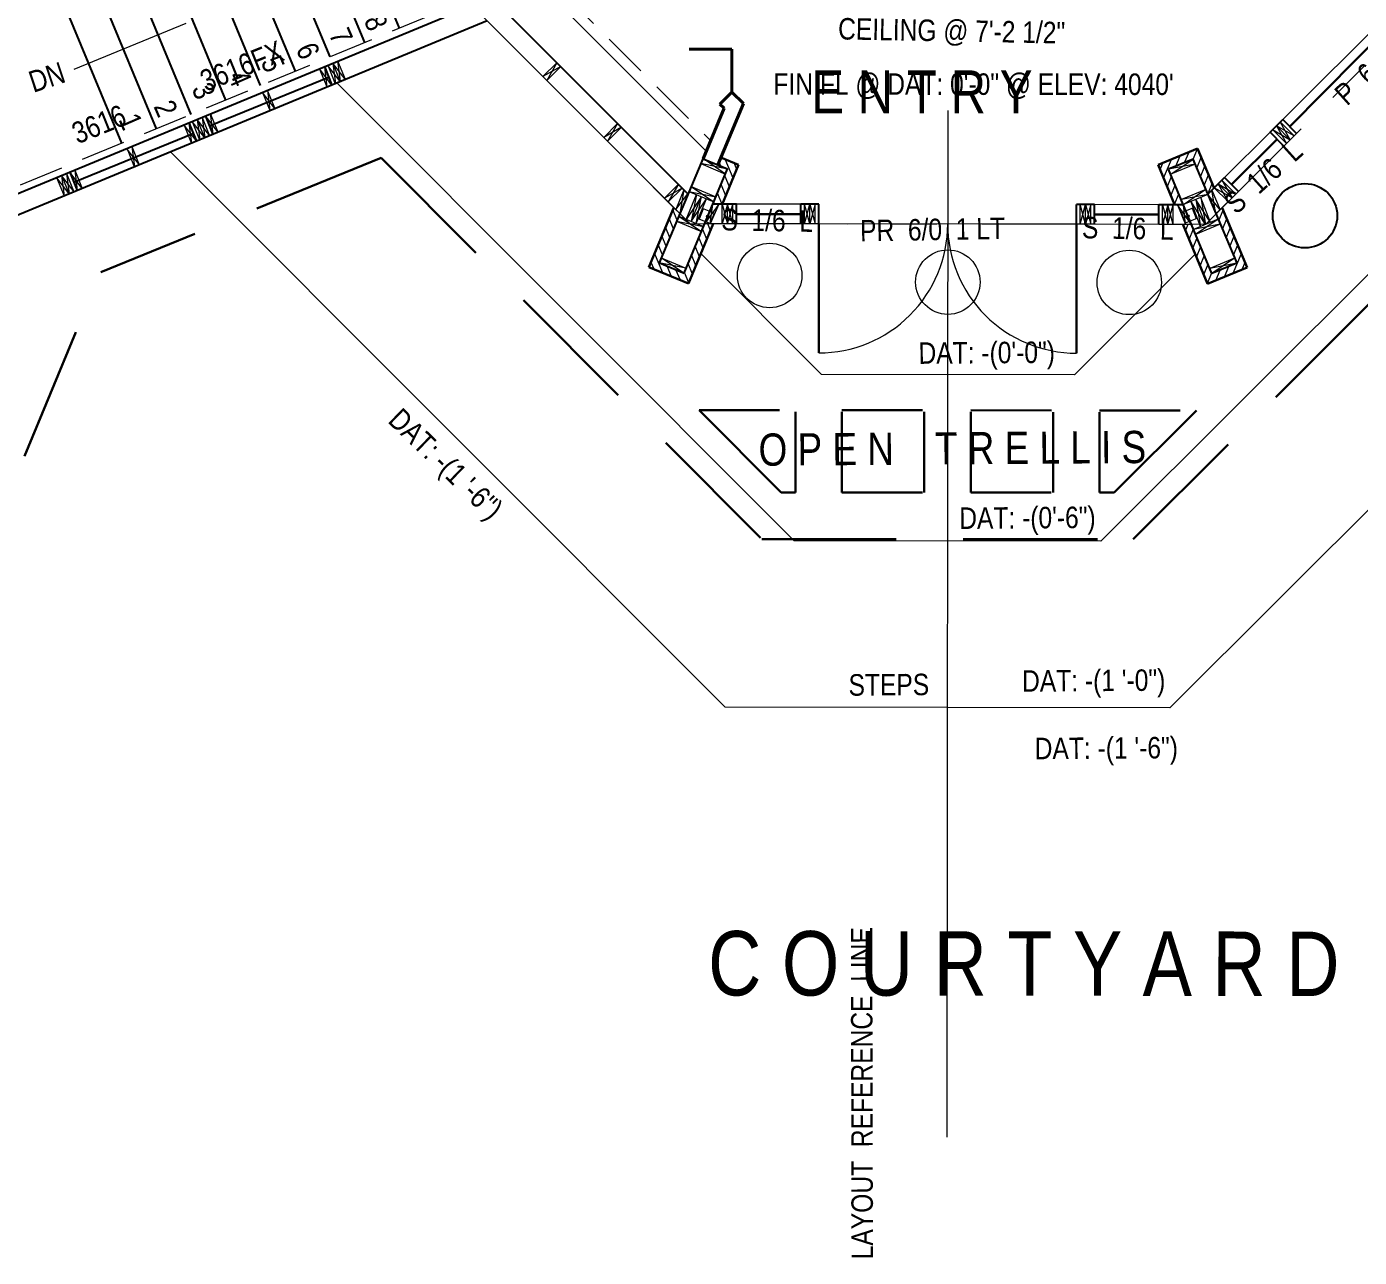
# Model space of a CAD drawing. Header units: inches. Extents: x 279 to 11006, y 233 to 7807.
# Drawn here: x 2591.1 to 2963.4, y 1567.7 to 1911.4 of the extents above; entities that cross this region are included whole.
import ezdxf

# ---------------------------------------------------------------- set-up
doc = ezdxf.new("R2010")
doc.units = ezdxf.units.IN
doc.header["$MEASUREMENT"] = 0
doc.linetypes.add('CENTER', pattern=[2, 1.25, -0.25, 0.25, -0.25])
doc.linetypes.add('HIDDEN', pattern=[0.375, 0.25, -0.125])
for name, color, linetype, lineweight in [('CONCRETE', 7, 'Continuous', 20), ('DOORS', 7, 'Continuous', 30), ('FOUNDATION', 7, 'HIDDEN', 20), ('GRID', 1, 'CENTER', 20), ('INT WALLS', 7, 'Continuous', 40), ('LAYOUT', 6, 'Continuous', 9), ('MASONRY', 16, 'HIDDEN', 30), ('MILLWORK', 7, 'Continuous', 20), ('ROOFLINE', 7, 'HIDDEN', 30), ('WALL FRAMING', 7, 'Continuous', 30), ('WINDOWS', 5, 'Continuous', 30)]:
    doc.layers.add(name, color=color, linetype=linetype, lineweight=lineweight)
for name, color, linetype in [('STAIRS', 7, 'Continuous'), ('TEXT', 250, 'Continuous'), ('WALLS', 5, 'Continuous')]:
    doc.layers.add(name, color=color, linetype=linetype)
doc.styles.add('ARCHENTLTD', font='technical.ttf', dxfattribs={"height": 0.1875})
doc.dimstyles.new('ARCHENTLTD', dxfattribs={"dimscale": 0.05, "dimtxt": 0.1875, "dimasz": 3, "dimexe": 9, "dimexo": 1, "dimgap": 2.5, "dimtad": 0, "dimdec": 1, "dimzin": 1, "dimdsep": 46, "dimlunit": 4, "dimtxsty": 'ARCHENTLTD', "dimblk": 'ARCHTICK', "dimcen": 6, "dimclrd": 256, "dimclre": 256, "dimclrt": 256, "dimaunit": 1, "dimadec": 0, "dimazin": 0, "dimtfac": 1, "dimtdec": 1, "dimtofl": 0, "dimtmove": 1, "dimatfit": 3, "dimldrblk": 'ARCHTICK', "dimfxl": 1, "dimfrac": 2, "dimtolj": 1, "dimtzin": 0, "dimlwd": 9, "dimlwe": 9, "dimarcsym": 0})
pattern_1 = [(67.5, (16217.1669, -1626.6912), (1.73227412, -0.71753144), [])]

# ---------------------------------------------------------------- blocks, each defined once
blk = doc.blocks.new('_ArchTick')
at = {"color": 0, "linetype": 'ByBlock', "const_width": 0.15}
blk.add_lwpolyline([(-0.5, -0.5), (0.5, 0.5)], dxfattribs=at)

msp = doc.modelspace()

# ---------------------------------------------------------------- hatches: boundary and pattern name
at = {"layer": 'MASONRY', "lineweight": 9, "ltscale": 75}
h = msp.add_hatch(dxfattribs=at)
h.set_pattern_fill('ANSI31', color=256, scale=15, angle=67.5, style=0)
h.set_pattern_definition(pattern_1)
h.paths.add_polyline_path([(2917.02, 1874.42), (2913.6, 1873), (2912.74, 1875.08), (2918.22, 1877.36), (2922.88, 1866.31), (2921.16, 1864.59)])
h.paths.add_polyline_path([(2907.22, 1872.78), (2912.74, 1875.08), (2913.6, 1873), (2910.16, 1871.57), (2914.27, 1861.71), (2911.83, 1861.71)])
h = msp.add_hatch(dxfattribs=at)
h.set_pattern_fill('ANSI31', color=256, scale=15, angle=67.5, style=0)
h.set_pattern_definition([(112.488545, (-10520.8182, -1623.9405), (-1.73241754, -0.7171851), [])])
h.paths.add_polyline_path([(2773.63, 1859.16), (2771.91, 1860.88), (2764.91, 1844.25), (2775.98, 1839.63), (2782.93, 1856.3), (2780.49, 1856.3), (2774.77, 1842.58), (2767.86, 1845.46)])
h = msp.add_hatch(dxfattribs=at)
h.set_pattern_fill('ANSI31', color=256, scale=15, angle=67.5, style=0)
h.set_pattern_definition(pattern_1)
h.paths.add_polyline_path([(2923.41, 1859.07), (2925.13, 1860.79), (2932.14, 1844.15), (2921.06, 1839.54), (2914.12, 1856.21), (2916.56, 1856.21), (2922.27, 1842.48), (2929.19, 1845.36)])
at = {"layer": 'WALL FRAMING', "lineweight": 9, "ltscale": 150}
for points in [[(2781.02, 1858.41, 1), (2781.64, 1858.4, 1)], [(2915.22, 1858.54, 1), (2915.85, 1858.54, 1)]]:
    msp.add_hatch(color=256, dxfattribs=at).paths.add_polyline_path(points)

# ---------------------------------------------------------------- linework, layer by layer
at = {"layer": 'CONCRETE', "ltscale": 75}
for p, q in [((2891.23, 1767.7), (3059.97, 1936.06)), ((2910.54, 1721.18), (3106.57, 1916.77)), ((2677.76, 1895.68), (2805.51, 1767.79)), ((2631.26, 1876.43), (2786.21, 1721.31)), ((2779.64, 1847.89), (2813.21, 1814.28)), ((2883.84, 1814.21), (2917.59, 1847.88))]:
    msp.add_line(p, q, dxfattribs=at)
at = {"layer": 'DOORS', "ltscale": 50}
for p, q in [((2812.4, 1820.29), (2812.43, 1856.29)), ((2884.43, 1856.21), (2884.4, 1820.21))]:
    msp.add_line(p, q, dxfattribs=at)
at = {"layer": 'DOORS', "lineweight": 20, "ltscale": 75}
for p, q in [((2884.43, 1856.21), (2812.43, 1856.29)), ((2883.84, 1814.21), (2813.21, 1814.28)), ((2891.23, 1767.7), (2805.51, 1767.79)), ((2910.54, 1721.18), (2786.21, 1721.31))]:
    msp.add_line(p, q, dxfattribs=at)
at = {"layer": 'DOORS', "color": 7, "linetype": 'Continuous', "lineweight": 20, "ltscale": 7.5}
msp.add_circle((2798.68, 1841.89), 9, dxfattribs=at)
at = {"layer": 'DOORS', "lineweight": 9, "ltscale": 75}
for centre, start, end in [((2812.43, 1856.29), 269.938, 359.9497), ((2884.43, 1856.21), 179.9263, 269.938)]:
    msp.add_arc(centre, 36, start, end, dxfattribs=at)
at = {"layer": 'FOUNDATION', "linetype": 'HIDDEN', "lineweight": 20, "ltscale": 50}
msp.add_line((2722.05, 1922.09), (2581.49, 1863.91), dxfattribs=at)
at = {"layer": 'FOUNDATION', "color": 4, "ltscale": 75}
for p, q in [((2719.76, 1913.06), (2773.57, 1859.19)), ((2942.38, 1878.06), (2945.92, 1881.6)), ((2923.39, 1859.12), (2929.64, 1865.35))]:
    msp.add_line(p, q, dxfattribs=at)
at = {"layer": 'FOUNDATION', "color": 4, "ltscale": 50}
for p, q in [((2789.43, 1856.31), (2780.5, 1856.32)), ((2812.43, 1856.29), (2807.43, 1856.29)), ((2889.43, 1856.2), (2884.43, 1856.21)), ((2916.57, 1856.17), (2907.43, 1856.18))]:
    msp.add_line(p, q, dxfattribs=at)
at = {"layer": 'GRID', "linetype": 'Continuous', "ltscale": 50}
msp.add_line((2679.25, 1953.62), (2776.43, 1856.32), dxfattribs=at)
at = {"layer": 'GRID', "ltscale": 50}
for p, q in [((3017.95, 1953.46), (2920.44, 1856.17)), ((2715.55, 1917.27), (2564.84, 1854.89)), ((2920.43, 1856.17), (2776.43, 1856.32))]:
    msp.add_line(p, q, dxfattribs=at)
at = {"layer": 'INT WALLS', "ltscale": 50}
for p, q in [((2788.16, 1905.08), (2776.18, 1905.08)), ((2788.16, 1893.08), (2788.16, 1905.08)), ((2788.16, 1893.09), (2791.35, 1889.9)), ((2784.8, 1889.73), (2785.93, 1888.6))]:
    msp.add_line(p, q, dxfattribs=at)
at = {"layer": 'INT WALLS', "linetype": 'Continuous', "lineweight": 20, "ltscale": 150}
for p, q in [((2739.24, 1901.33), (2735.34, 1897.44)), ((2740.3, 1900.27), (2736.41, 1896.38)), ((2756.2, 1884.36), (2752.31, 1880.47)), ((2757.27, 1883.3), (2753.37, 1879.41)), ((2773.17, 1867.39), (2769.28, 1863.5)), ((2774.24, 1866.33), (2770.34, 1862.44))]:
    msp.add_line(p, q, dxfattribs=at)
at = {"layer": 'INT WALLS', "lineweight": 9, "ltscale": 150}
for p, q in [((2740.3, 1900.27), (2735.34, 1897.44)), ((2739.24, 1901.33), (2736.41, 1896.38)), ((2756.2, 1884.36), (2753.37, 1879.41)), ((2757.27, 1883.3), (2752.31, 1880.47)), ((2774.24, 1866.33), (2769.28, 1863.5)), ((2773.17, 1867.39), (2770.34, 1862.44))]:
    msp.add_line(p, q, dxfattribs=at)
at = {"layer": 'INT WALLS', "linetype": 'Continuous', "ltscale": 150}
msp.add_line((2788.16, 1893.09), (2784.8, 1889.73), dxfattribs=at)
at = {"layer": 'INT WALLS', "ltscale": 150}
for p, q in [((2780.06, 1874.52), (2785.93, 1888.6)), ((2784.22, 1872.79), (2791.35, 1889.9))]:
    msp.add_line(p, q, dxfattribs=at)
at = {"layer": 'LAYOUT', "color": 6, "linetype": 'CENTER', "lineweight": 5, "ltscale": 250}
msp.add_line((2849.34, 2887.98), (2848.21, 1601.22), dxfattribs=at)
at = {"layer": 'MASONRY', "linetype": 'Continuous', "lineweight": 30, "ltscale": 1.5}
for p, q in [((2918.22, 1877.36), (2907.22, 1872.78)), ((2918.22, 1877.36), (2922.88, 1866.31)), ((2785.08, 1874.85), (2790.01, 1872.79)), ((2771.91, 1860.88), (2764.91, 1844.25)), ((2925.13, 1860.79), (2932.14, 1844.15)), ((2775.98, 1839.63), (2782.93, 1856.3)), ((2921.06, 1839.54), (2914.12, 1856.21)), ((2764.91, 1844.25), (2775.98, 1839.63)), ((2932.14, 1844.15), (2921.06, 1839.54))]:
    msp.add_line(p, q, dxfattribs=at)
at = {"layer": 'MASONRY', "lineweight": 9, "ltscale": 75}
for p, q in [((2785.05, 1872.42), (2784.56, 1873.61)), ((2788.47, 1869.08), (2786.28, 1874.35)), ((2789.48, 1871.52), (2788.74, 1873.33)), ((2787.45, 1866.63), (2786.23, 1869.57)), ((2786.43, 1864.19), (2785.22, 1867.13)), ((2783.39, 1861.73), (2783.18, 1862.24)), ((2785.41, 1861.75), (2784.2, 1864.68))]:
    msp.add_line(p, q, dxfattribs=at)
at = {"layer": 'MASONRY', "linetype": 'Continuous', "ltscale": 1.5}
for p, q in [((2785.4, 1861.73), (2790.01, 1872.79)), ((2911.83, 1861.71), (2907.22, 1872.78))]:
    msp.add_line(p, q, dxfattribs=at)
at = {"layer": 'MILLWORK', "ltscale": 75}
msp.add_line((2737.64, 1919.93), (2780.93, 1876.59), dxfattribs=at)
at = {"layer": 'MILLWORK', "linetype": 'HIDDEN', "ltscale": 50}
msp.add_line((2740.63, 1921.17), (2782.17, 1879.59), dxfattribs=at)
at = {"layer": 'ROOFLINE', "linetype": 'HIDDEN', "ltscale": 150}
for p, q in [((2900.26, 1768.23), (3029.18, 1896.86)), ((2690.13, 1874.8), (2611.79, 1842.8)), ((2690.12, 1874.8), (2796.54, 1768.27)), ((2690.13, 1874.8), (2796.54, 1768.28)), ((2590.5, 1791.46), (2611.79, 1842.8)), ((2778.95, 1804.29), (2801.89, 1781.31)), ((2894.92, 1781.27), (2917.92, 1804.22)), ((2796.54, 1768.28), (2900.26, 1768.23))]:
    msp.add_line(p, q, dxfattribs=at)
at = {"layer": 'ROOFLINE', "ltscale": 90}
for p, q in [((2778.95, 1804.29), (2805.88, 1804.27)), ((2805.87, 1781.31), (2805.88, 1804.27)), ((2818.87, 1781.31), (2818.88, 1804.27)), ((2818.88, 1804.27), (2841.89, 1804.26)), ((2841.87, 1781.3), (2841.89, 1804.26)), ((2854.87, 1781.29), (2854.89, 1804.25)), ((2854.89, 1804.25), (2877.88, 1804.24)), ((2877.87, 1781.28), (2877.88, 1804.24)), ((2890.87, 1781.27), (2890.88, 1804.23)), ((2890.88, 1804.23), (2917.92, 1804.22)), ((2801.89, 1781.31), (2805.87, 1781.31)), ((2818.87, 1781.31), (2841.87, 1781.3)), ((2854.87, 1781.29), (2877.87, 1781.28)), ((2890.87, 1781.27), (2894.92, 1781.27))]:
    msp.add_line(p, q, dxfattribs=at)
at = {"layer": 'STAIRS', "ltscale": 50}
for p, q in [((2695.27, 1911), (2677.86, 1953.05)), ((2685.56, 1906.98), (2668.15, 1949.05)), ((2675.86, 1902.97), (2658.45, 1945.03)), ((2666.16, 1898.95), (2648.75, 1941.01)), ((2656.46, 1894.94), (2639.05, 1936.99)), ((2646.76, 1890.92), (2629.35, 1932.97)), ((2637.05, 1886.91), (2619.65, 1928.95)), ((2627.35, 1882.89), (2609.95, 1924.93)), ((2617.65, 1878.87), (2600.25, 1920.91))]:
    msp.add_line(p, q, dxfattribs=at)
at = {"layer": 'WALL FRAMING', "lineweight": 9, "ltscale": 150}
for p, q in [((2676.39, 1895.1), (2672.9, 1899.61)), ((2674.28, 1900.18), (2675, 1894.53)), ((2678.72, 1896.08), (2675.23, 1900.59)), ((2680.06, 1896.75), (2676.57, 1901.27)), ((2676.62, 1901.16), (2677.33, 1895.5)), ((2677.96, 1901.84), (2678.68, 1896.18)), ((2660.45, 1888.54), (2656.96, 1893.06)), ((2658.34, 1893.63), (2659.06, 1887.97)), ((2636.41, 1884.55), (2637.13, 1878.89)), ((2640.85, 1880.36), (2637.36, 1884.87)), ((2638.75, 1885.45), (2639.46, 1879.79)), ((2642.24, 1880.93), (2638.75, 1885.44)), ((2640.14, 1886.01), (2640.85, 1880.35)), ((2644.48, 1882.04), (2641, 1886.56)), ((2642.38, 1887.13), (2643.1, 1881.47)), ((2944.15, 1879.83), (2941.33, 1884.78)), ((2638.51, 1879.47), (2635.03, 1883.98)), ((2939.2, 1882.66), (2944.15, 1879.83)), ((2945.21, 1880.89), (2940.26, 1883.72)), ((2940.26, 1883.72), (2943.09, 1878.77)), ((2622.57, 1872.81), (2619.08, 1877.32)), ((2620.47, 1877.9), (2621.19, 1872.24)), ((2786.95, 1871.63), (2779.47, 1873.19)), ((2786.37, 1870.25), (2780.06, 1874.57)), ((2917.6, 1873.04), (2910.16, 1871.57)), ((2910.74, 1870.19), (2917.02, 1874.42)), ((2604.34, 1865.27), (2600.86, 1869.79)), ((2600.86, 1869.79), (2601.57, 1864.13)), ((2602.24, 1870.36), (2602.96, 1864.7)), ((2606.62, 1866.24), (2603.13, 1870.75)), ((2604.52, 1871.32), (2605.23, 1865.66)), ((2602.96, 1864.7), (2599.47, 1869.21)), ((2774.7, 1865.87), (2773.57, 1859.2)), ((2776.73, 1866.76), (2783.07, 1862.5)), ((2914.3, 1861.74), (2920.58, 1865.98)), ((2923.39, 1859.12), (2922.23, 1865.73)), ((2927.87, 1863.58), (2922.92, 1866.42)), ((2926.81, 1862.53), (2923.98, 1867.48)), ((2923.98, 1867.48), (2928.93, 1864.64)), ((2925.04, 1868.54), (2927.87, 1863.58)), ((2772.47, 1860.31), (2775.86, 1864.7)), ((2779.61, 1863.94), (2775.34, 1857.59)), ((2776.14, 1865.38), (2783.65, 1863.88)), ((2778.22, 1864.52), (2776.72, 1857.02)), ((2776.72, 1857.02), (2780.99, 1863.36)), ((2778.11, 1856.44), (2779.61, 1863.94)), ((2921.1, 1864.57), (2913.73, 1863.12)), ((2920.44, 1856.17), (2916.33, 1862.63)), ((2921.83, 1856.71), (2917.73, 1863.17)), ((2917.73, 1863.17), (2919.04, 1855.63)), ((2919.13, 1863.71), (2920.44, 1856.17)), ((2924.54, 1860.26), (2921.1, 1864.57)), ((2773.26, 1858.46), (2779.61, 1854.19)), ((2780.11, 1860.55), (2778.98, 1857.64)), ((2783.2, 1859.36), (2779.88, 1860.64)), ((2784.44, 1861.82), (2780.5, 1856.32)), ((2783.2, 1859.36), (2782.03, 1856.46)), ((2782.06, 1856.32), (2782.79, 1861.82)), ((2786.94, 1861.81), (2785.43, 1856.31)), ((2786.93, 1856.31), (2788.44, 1861.81)), ((2788.43, 1856.31), (2786.94, 1861.81)), ((2808.43, 1856.29), (2809.94, 1861.79)), ((2809.93, 1856.29), (2808.44, 1861.79)), ((2811.44, 1861.79), (2809.93, 1856.29)), ((2809.94, 1861.79), (2811.43, 1856.29)), ((2885.43, 1856.21), (2886.94, 1861.7)), ((2886.93, 1856.2), (2885.44, 1861.71)), ((2888.44, 1861.7), (2886.93, 1856.2)), ((2886.94, 1861.7), (2888.43, 1856.2)), ((2909.94, 1861.68), (2908.43, 1856.18)), ((2908.44, 1861.68), (2909.93, 1856.18)), ((2909.93, 1856.18), (2911.44, 1861.68)), ((2911.43, 1856.18), (2909.94, 1861.68)), ((2916.57, 1856.17), (2912.64, 1861.68)), ((2913.67, 1859.48), (2916.99, 1860.78)), ((2913.67, 1859.48), (2914.84, 1856.59)), ((2914.88, 1856.17), (2914.3, 1861.74)), ((2916.75, 1860.69), (2917.89, 1857.78)), ((2772.68, 1857.07), (2780.18, 1855.58)), ((2782.03, 1856.46), (2778.7, 1857.75)), ((2914.84, 1856.59), (2918.16, 1857.88)), ((2924.59, 1856.27), (2917.1, 1854.78)), ((2924.01, 1857.66), (2917.67, 1853.4)), ((2775.3, 1843.98), (2767.8, 1845.48)), ((2774.72, 1842.6), (2768.38, 1846.86)), ((2929.19, 1845.36), (2921.69, 1843.87)), ((2928.6, 1846.74), (2922.27, 1842.48))]:
    msp.add_line(p, q, dxfattribs=at)
at = {"layer": 'WALL FRAMING', "linetype": 'HIDDEN', "lineweight": 20, "ltscale": 25}
for p, q in [((2672.93, 1899.53), (2675.03, 1894.38)), ((2656.99, 1892.97), (2659.09, 1887.83)), ((2658.33, 1893.65), (2660.43, 1888.51)), ((2642.37, 1887.15), (2644.47, 1882.01)), ((2635.06, 1883.9), (2637.15, 1878.75)), ((2619.12, 1877.24), (2621.21, 1872.1)), ((2620.46, 1877.92), (2622.56, 1872.78)), ((2604.51, 1871.35), (2606.6, 1866.2))]:
    msp.add_line(p, q, dxfattribs=at)
at = {"layer": 'WALL FRAMING', "lineweight": 20, "ltscale": 75}
for p, q in [((2675.22, 1900.62), (2677.31, 1895.48)), ((2676.61, 1901.18), (2678.7, 1896.04)), ((2677.95, 1901.86), (2680.05, 1896.72)), ((2637.35, 1884.9), (2639.42, 1879.81)), ((2638.74, 1885.47), (2640.81, 1880.38)), ((2640.12, 1886.06), (2642.2, 1880.94)), ((2945.21, 1880.89), (2941.33, 1884.78)), ((2943.09, 1878.77), (2939.2, 1882.66)), ((2944.15, 1879.83), (2940.26, 1883.72)), ((2600.84, 1869.82), (2602.92, 1864.72)), ((2602.23, 1870.38), (2604.31, 1865.29)), ((2599.46, 1869.24), (2601.53, 1864.15)), ((2926.81, 1862.53), (2922.92, 1866.42)), ((2927.87, 1863.58), (2923.98, 1867.48)), ((2928.93, 1864.64), (2925.04, 1868.54)), ((2785.43, 1856.31), (2785.44, 1861.81)), ((2786.93, 1856.31), (2786.94, 1861.81)), ((2788.43, 1856.31), (2788.44, 1861.81)), ((2808.43, 1856.29), (2808.44, 1861.79)), ((2809.93, 1856.29), (2809.94, 1861.79)), ((2811.43, 1856.29), (2811.44, 1861.79)), ((2885.43, 1856.21), (2885.44, 1861.71)), ((2886.93, 1856.2), (2886.94, 1861.7)), ((2888.43, 1856.2), (2888.44, 1861.7)), ((2908.43, 1856.18), (2908.44, 1861.68)), ((2909.93, 1856.18), (2909.94, 1861.68)), ((2911.43, 1856.18), (2911.44, 1861.68))]:
    msp.add_line(p, q, dxfattribs=at)
at = {"layer": 'WALL FRAMING', "lineweight": 20, "ltscale": 1.5}
for p, q in [((2779.47, 1873.19), (2786.37, 1870.25)), ((2917.6, 1873.04), (2910.74, 1870.19)), ((2776.73, 1866.76), (2783.65, 1863.88)), ((2920.58, 1865.97), (2913.72, 1863.12)), ((2922.23, 1865.73), (2924.54, 1860.26)), ((2776.14, 1865.38), (2783.07, 1862.5)), ((2921.1, 1864.57), (2914.3, 1861.74)), ((2773.26, 1858.46), (2780.18, 1855.58)), ((2772.68, 1857.07), (2779.61, 1854.19)), ((2924.01, 1857.66), (2917.1, 1854.78)), ((2924.6, 1856.28), (2917.68, 1853.4)), ((2768.38, 1846.86), (2775.3, 1843.98)), ((2928.61, 1846.75), (2921.69, 1843.87))]:
    msp.add_line(p, q, dxfattribs=at)
at = {"layer": 'WALL FRAMING', "lineweight": 20, "ltscale": 150}
for p, q in [((2774.7, 1865.87), (2772.47, 1860.31)), ((2775.34, 1857.59), (2778.22, 1864.52)), ((2776.72, 1857.02), (2779.61, 1863.94)), ((2778.11, 1856.44), (2780.99, 1863.36)), ((2919.04, 1855.63), (2916.33, 1862.63)), ((2920.44, 1856.17), (2917.73, 1863.17)), ((2921.83, 1856.71), (2919.13, 1863.71)), ((2784.44, 1861.82), (2782.06, 1856.32)), ((2785.44, 1861.81), (2786.93, 1856.31)), ((2912.64, 1861.68), (2914.88, 1856.17))]:
    msp.add_line(p, q, dxfattribs=at)
at = {"layer": 'WALL FRAMING', "lineweight": 9, "ltscale": 150}
for centre in [(2781.33, 1858.41), (2915.54, 1858.54)]:
    msp.add_circle(centre, 0.312, dxfattribs=at)
at = {"layer": 'WALL FRAMING', "color": 9, "linetype": 'Continuous', "lineweight": 5, "ltscale": 150}
for centre in [(2781.33, 1858.41), (2915.54, 1858.54)]:
    msp.add_circle(centre, 0.312, dxfattribs=at)
at = {"layer": 'WALLS', "color": 4, "lineweight": 20, "ltscale": 75}
for p, q in [((2942.03, 1885.49), (2993, 1936.34)), ((2925.75, 1869.24), (2938.49, 1881.96)), ((2929.64, 1865.35), (2942.38, 1878.06))]:
    msp.add_line(p, q, dxfattribs=at)
at = {"layer": 'WALLS', "color": 4, "ltscale": 75}
for p, q in [((2721.05, 1919.55), (2564.84, 1854.89)), ((2721.05, 1919.55), (2775.88, 1864.66)), ((2719.76, 1913.06), (2561.86, 1847.71)), ((2674.29, 1900.24), (2676.39, 1895.1)), ((2636.42, 1884.53), (2638.5, 1879.43)), ((2641.04, 1886.44), (2643.13, 1881.32)), ((2938.49, 1881.96), (2942.03, 1885.49)), ((2945.92, 1881.6), (2942.03, 1885.49)), ((2942.38, 1878.06), (2938.49, 1881.96)), ((2603.16, 1870.76), (2605.23, 1865.66)), ((2921.09, 1864.59), (2925.75, 1869.24)), ((2929.64, 1865.35), (2925.75, 1869.24)), ((2789.43, 1856.31), (2789.44, 1861.81)), ((2807.43, 1856.29), (2807.44, 1861.79)), ((2812.43, 1856.29), (2812.44, 1861.79)), ((2884.43, 1856.21), (2884.44, 1861.71)), ((2889.43, 1856.2), (2889.44, 1861.7)), ((2907.43, 1856.18), (2907.44, 1861.68))]:
    msp.add_line(p, q, dxfattribs=at)
at = {"layer": 'WALLS', "color": 7, "ltscale": 1.5}
for p, q in [((2780.03, 1874.51), (2767.8, 1845.48)), ((2780.09, 1874.49), (2786.88, 1871.66)), ((2917.02, 1874.42), (2910.16, 1871.57)), ((2916.96, 1874.4), (2929.19, 1845.36)), ((2774.77, 1842.58), (2786.88, 1871.66)), ((2922.27, 1842.48), (2910.16, 1871.57)), ((2767.86, 1845.46), (2774.77, 1842.58)), ((2929.19, 1845.36), (2922.27, 1842.48))]:
    msp.add_line(p, q, dxfattribs=at)
at = {"layer": 'WALLS', "color": 4, "ltscale": 50}
for p, q in [((2789.44, 1861.81), (2782.79, 1861.82)), ((2812.44, 1861.79), (2807.44, 1861.79)), ((2889.44, 1861.7), (2884.44, 1861.71)), ((2914.28, 1861.68), (2907.44, 1861.68))]:
    msp.add_line(p, q, dxfattribs=at)
at = {"layer": 'WALLS', "color": 4, "lineweight": 20, "ltscale": 50}
for p, q in [((2807.44, 1861.79), (2789.44, 1861.81)), ((2907.44, 1861.68), (2889.44, 1861.7)), ((2807.43, 1856.29), (2789.43, 1856.31)), ((2907.43, 1856.18), (2889.43, 1856.2))]:
    msp.add_line(p, q, dxfattribs=at)
at = {"layer": 'WINDOWS', "ltscale": 75}
for p, q in [((2994.69, 1934.65), (2943.98, 1883.54)), ((2940.44, 1880.01), (2927.69, 1867.3)), ((2807.44, 1859.04), (2789.44, 1859.06)), ((2907.44, 1858.93), (2889.44, 1858.95))]:
    msp.add_line(p, q, dxfattribs=at)
at = {"layer": 'WINDOWS', "lineweight": 25, "ltscale": 75}
for p, q in [((2675.71, 1897.33), (2642.37, 1883.75)), ((2637.83, 1881.59), (2604.49, 1868.01))]:
    msp.add_line(p, q, dxfattribs=at)
at = {"layer": 'WINDOWS', "color": 7, "linetype": 'Continuous', "lineweight": 25, "ltscale": 7.5}
msp.add_circle((2948.25, 1858.6), 9, dxfattribs=at)
at = {"layer": 'WINDOWS', "color": 7, "linetype": 'Continuous', "lineweight": 20, "ltscale": 7.5}
for centre in [(2848.47, 1840.06), (2899.16, 1839.97)]:
    msp.add_circle(centre, 9, dxfattribs=at)

# ---------------------------------------------------------------- texts
at = {"layer": 'DOORS', "color": 7, "linetype": 'Continuous', "lineweight": 30, "ltscale": 1.5, "char_height": 6, "style": 'ARCHENTLTD'}
for s, insert, attachment_point, rotation in [('S  1/6  L\\P{\\H1.999x;  }', (2784.86, 1838.46), 7, 358.9548), ('LAYOUT  REFERENCE  LINE\\P{\\H1.999x;  }', (2843.45, 1659.96), 9, 90.1164)]:
    msp.add_mtext(s, dxfattribs=dict(at, insert=insert, attachment_point=attachment_point, rotation=rotation))
at = {"layer": 'ROOFLINE', "lineweight": 20, "ltscale": 150, "char_height": 6, "width": 14.1875, "attachment_point": 9, "style": 'ARCHENTLTD'}
for s, insert, rotation in [('8', (2686.65, 1909.62), 293.5531), ('7', (2676.95, 1905.81), 293.5531), ('6', (2667.64, 1901.68), 293.5531), ('5', (2657.84, 1898.04), 293.5531), ('DN', (2602.38, 1896.02), 18.3635), ('3', (2638.53, 1890.51), 293.5531), ('4', (2648.73, 1894.06), 293.5531), ('2', (2627.99, 1885.63), 293.5531), ('1', (2618.19, 1881.99), 293.5531)]:
    msp.add_mtext(s, dxfattribs=dict(at, insert=insert, rotation=rotation))
at = {"layer": 'TEXT', "linetype": 'Continuous', "width": 271, "attachment_point": 9, "style": 'ARCHENTLTD'}
for s, insert, char_height, rotation in [('   \\P   GALLERY', (2602.25, 1925.31), 18, 22.444), ('DAT: -(0\'-0")', (2878.42, 1815.69), 6, 0.4065), ('DAT: -(1 \'-6")', (2719.27, 1771.94), 6, 315.9955), ('O P E N    T R E L L I S', (2903.91, 1789.4), 9, 0.4065), ('DAT: -(0\'-6")', (2889.8, 1769.58), 6, 0.4065), ('DAT: -(1 \'-0")', (2909.26, 1724.13), 6, 0.4065), ('STEPS', (2843.28, 1724.62), 6, 0.4065), ('DAT: -(1 \'-6")', (2912.79, 1705.27), 6, 0.4065), ('   \\P   C O U R T Y A R D', (2957.88, 1640.41), 18, 359.944)]:
    msp.add_mtext(s, dxfattribs=dict(at, insert=insert, char_height=char_height, rotation=rotation))
at = {"layer": 'TEXT', "color": 7, "linetype": 'Continuous', "lineweight": 30, "ltscale": 1.5, "char_height": 6, "style": 'ARCHENTLTD'}
for s, insert, attachment_point, rotation in [('CEILING @ 7\'-2 1/2"\\P{\\H1.999x;  }', (2817.45, 1890.65), 7, 358.9548), ('FIN FL @ DAT: 0\'-0" @ ELEV: 4040\'\\P  ', (2855.65, 1889.75), 5, 359.9632)]:
    msp.add_mtext(s, dxfattribs=dict(at, insert=insert, attachment_point=attachment_point, rotation=rotation))
at = {"layer": 'TEXT', "color": 7, "linetype": 'Continuous', "ltscale": 1.5, "insert": (2810.26, 1867.21), "char_height": 12, "attachment_point": 7, "rotation": 359.9632, "style": 'ARCHENTLTD'}
msp.add_mtext('E N T R Y\\P  ', dxfattribs=at)
at = {"layer": 'WINDOWS', "color": 7, "linetype": 'Continuous', "lineweight": 30, "ltscale": 1.5, "char_height": 6, "style": 'ARCHENTLTD'}
for s, insert, attachment_point, rotation in [('P  6/0  W\\P{\\H1.999x;  }', (2970.73, 1877.13), 7, 41.9704), ('S  1/6  L\\P{\\H1.999x;  }', (2939.83, 1846.78), 7, 41.9704), ('PR  6/0  1 LT\\P{\\H1.999x;  }', (2823.89, 1857.41), 1, 0.9893), ('S  1/6  L\\P{\\H1.999x;  }', (2885.61, 1836.24), 7, 358.9548)]:
    msp.add_mtext(s, dxfattribs=dict(at, insert=insert, attachment_point=attachment_point, rotation=rotation))
at = {"layer": 'WINDOWS', "color": 7, "linetype": 'Continuous', "lineweight": 30, "char_height": 6, "attachment_point": 7, "rotation": 21.9388, "style": 'ARCHENTLTD'}
for s, insert in [('3616FX\\P\\P  ', (2648.64, 1874.52)), ('3616\\P\\P  ', (2612.81, 1859.9))]:
    msp.add_mtext(s, dxfattribs=dict(at, insert=insert))

# ---------------------------------------------------------------- leaders
at = {"layer": 'ROOFLINE', "lineweight": 20, "ltscale": 150}
msp.add_leader([(2635.59, 1912.3), (2604.31, 1899.41)], dimstyle='ARCHENTLTD', override={"dimgap": 1, "dimtad": 0}, dxfattribs=at)

doc.saveas('drawing.dxf')
